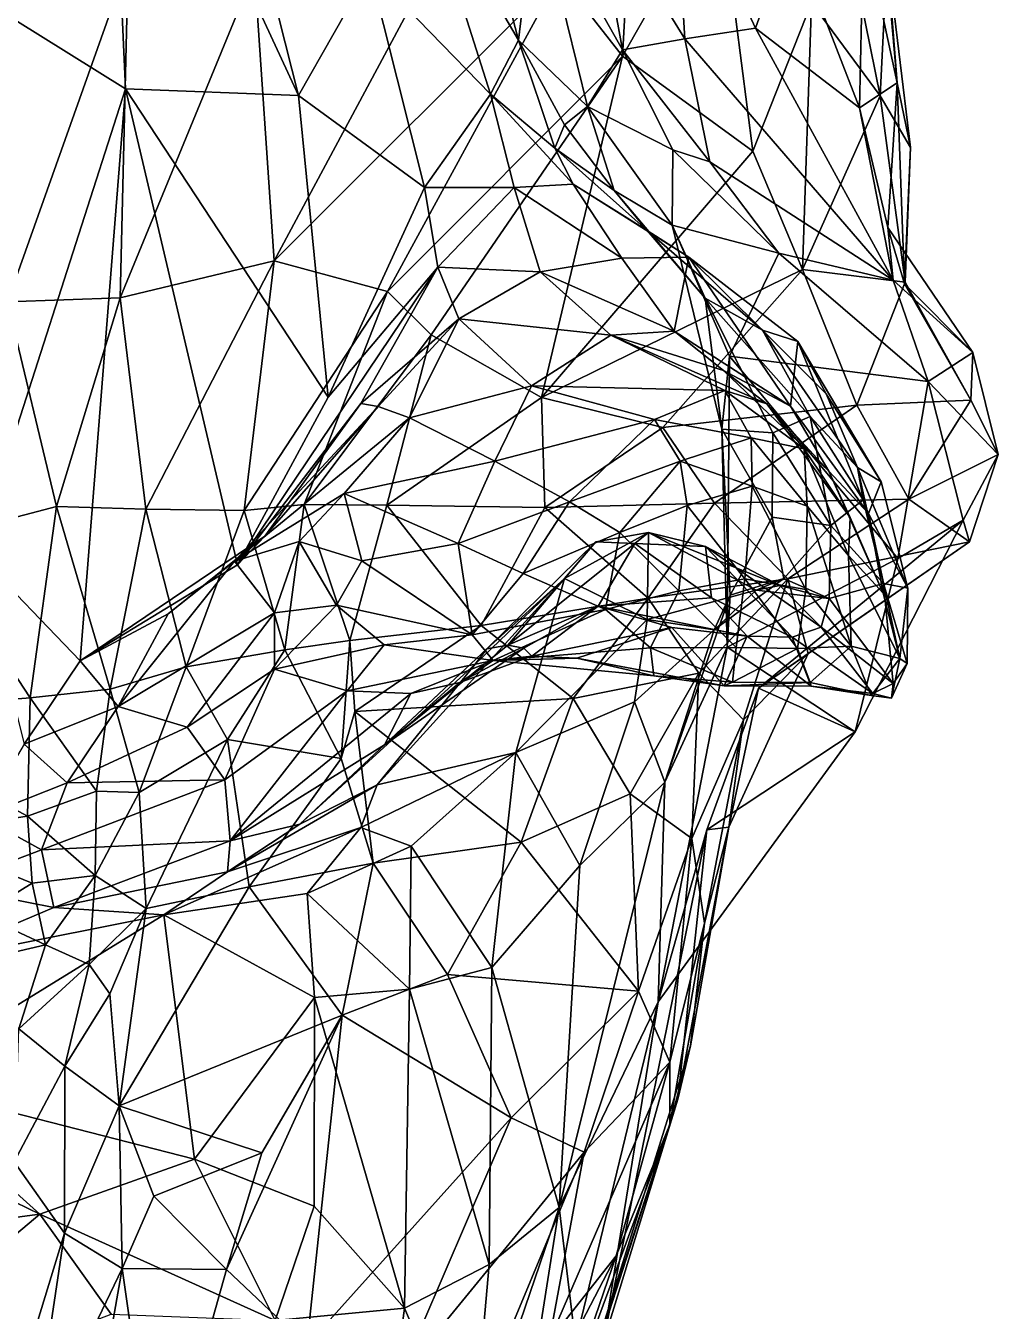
# Model space of a CAD drawing. Extents: x -0.28 to 0.28, y -0.95 to 1.21.
# Drawn here: x 0.0674 to 0.1985, y -0.7757 to -0.6023 of the extents above; entities that cross this region are included whole.
import ezdxf

# ---------------------------------------------------------------- set-up
doc = ezdxf.new("R2010")
doc.units = 0
doc.layers.add('TIGER_S$LWO', color=1, linetype='CONTINUOUS')

msp = doc.modelspace()

# ---------------------------------------------------------------- linework, layer by layer
at = {"layer": 'TIGER_S$LWO'}
for points in [[(0.05822, -0.59668, 1.05211), (0.08082, -0.61078, 1.04839), (0.07837, -0.55597, 1.04064)], [(0.08987, -0.55515, 1.03663), (0.07837, -0.55597, 1.04064), (0.10415, -0.61167, 1.04184)], [(0.07837, -0.55597, 1.04064), (0.08082, -0.61078, 1.04839), (0.10415, -0.61167, 1.04184)], [(0.08987, -0.55515, 1.03663), (0.10415, -0.61167, 1.04184), (0.11376, -0.59471, 1.03482)], [(0.12047, -0.58137, 1.02606), (0.13384, -0.60421, 1.02267), (0.12479, -0.56991, 1.0172)], [(0.12479, -0.56991, 1.0172), (0.13384, -0.60421, 1.02267), (0.13614, -0.58477, 1.00178)], [(0.14785, -0.60637, 0.77316), (0.13935, -0.59548, 0.74892), (0.14993, -0.56914, 0.76304)], [(0.14993, -0.56914, 0.76304), (0.16082, -0.58351, 0.78559), (0.14785, -0.60637, 0.77316)], [(0.17535, -0.57599, 0.84288), (0.18261, -0.61174, 0.83966), (0.17334, -0.59916, 0.81146)], [(0.17535, -0.57599, 0.84288), (0.18353, -0.59277, 0.87271), (0.18261, -0.61174, 0.83966)], [(0.15627, -0.60403, 0.96452), (0.15473, -0.5787, 0.97077), (0.14393, -0.58404, 0.98285)], [(0.15473, -0.5787, 0.97077), (0.16578, -0.6026, 0.95463), (0.17052, -0.58927, 0.95573)], [(0.15473, -0.5787, 0.97077), (0.15627, -0.60403, 0.96452), (0.16578, -0.6026, 0.95463)], [(0.12047, -0.58137, 1.02606), (0.11376, -0.59471, 1.03482), (0.13007, -0.61149, 1.0326)], [(0.12047, -0.58137, 1.02606), (0.13007, -0.61149, 1.0326), (0.13384, -0.60421, 1.02267)], [(0.14785, -0.60553, 0.98117), (0.14393, -0.58404, 0.98285), (0.13614, -0.58477, 1.00178)], [(0.14393, -0.58404, 0.98285), (0.14785, -0.60553, 0.98117), (0.15627, -0.60403, 0.96452)], [(0.16544, -0.6192, 0.79628), (0.14785, -0.60637, 0.77316), (0.16082, -0.58351, 0.78559)], [(0.16082, -0.58351, 0.78559), (0.17334, -0.59916, 0.81146), (0.16544, -0.6192, 0.79628)], [(0.18491, -0.60995, 0.90113), (0.18249, -0.58319, 0.91165), (0.18035, -0.58882, 0.93814)], [(0.18249, -0.58319, 0.91165), (0.18491, -0.60995, 0.90113), (0.18353, -0.59277, 0.87271)], [(0.13384, -0.60421, 1.02267), (0.14315, -0.61317, 1.00419), (0.13614, -0.58477, 1.00178)], [(0.13614, -0.58477, 1.00178), (0.14315, -0.61317, 1.00419), (0.14785, -0.60553, 0.98117)], [(0.0982, -0.59493, 0.70218), (0.12502, -0.58894, 0.71869), (0.10086, -0.634, 0.7328)], [(0.10086, -0.634, 0.7328), (0.12502, -0.58894, 0.71869), (0.13935, -0.59548, 0.74892)], [(0.17981, -0.61335, 0.9298), (0.17052, -0.58927, 0.95573), (0.16578, -0.6026, 0.95463)], [(0.17981, -0.61335, 0.9298), (0.18035, -0.58882, 0.93814), (0.17052, -0.58927, 0.95573)], [(0.18035, -0.58882, 0.93814), (0.17981, -0.61335, 0.9298), (0.18491, -0.60995, 0.90113)], [(0.18353, -0.59277, 0.87271), (0.18671, -0.61869, 0.86586), (0.18261, -0.61174, 0.83966)], [(0.18353, -0.59277, 0.87271), (0.18491, -0.60995, 0.90113), (0.18671, -0.61869, 0.86586)], [(0.06089, -0.59473, 0.67866), (0.08118, -0.59363, 0.69161), (0.06492, -0.6395, 0.70592)], [(0.0801, -0.63897, 0.71627), (0.06492, -0.6395, 0.70592), (0.08118, -0.59363, 0.69161)], [(0.08118, -0.59363, 0.69161), (0.0982, -0.59493, 0.70218), (0.0801, -0.63897, 0.71627)], [(0.11376, -0.59471, 1.03482), (0.10415, -0.61167, 1.04184), (0.12116, -0.62407, 1.03891)], [(0.11376, -0.59471, 1.03482), (0.12116, -0.62407, 1.03891), (0.13007, -0.61149, 1.0326)], [(0.10086, -0.634, 0.7328), (0.0801, -0.63897, 0.71627), (0.0982, -0.59493, 0.70218)], [(0.11614, -0.6381, 0.75886), (0.10086, -0.634, 0.7328), (0.13935, -0.59548, 0.74892)], [(0.11614, -0.6381, 0.75886), (0.13935, -0.59548, 0.74892), (0.14785, -0.60637, 0.77316)], [(0.05822, -0.59668, 1.05211), (0.0607, -0.67337, 1.05117), (0.08082, -0.61078, 1.04839)], [(0.17212, -0.63515, 0.8208), (0.16544, -0.6192, 0.79628), (0.17334, -0.59916, 0.81146)], [(0.17334, -0.59916, 0.81146), (0.18261, -0.61174, 0.83966), (0.17212, -0.63515, 0.8208)], [(0.18434, -0.6366, 0.93202), (0.16578, -0.6026, 0.95463), (0.15627, -0.60403, 0.96452)], [(0.16578, -0.6026, 0.95463), (0.18434, -0.6366, 0.93202), (0.17981, -0.61335, 0.9298)], [(0.13873, -0.61878, 1.02691), (0.13384, -0.60421, 1.02267), (0.13007, -0.61149, 1.0326)], [(0.13384, -0.60421, 1.02267), (0.14004, -0.61566, 1.01859), (0.14315, -0.61317, 1.00419)], [(0.14004, -0.61566, 1.01859), (0.13384, -0.60421, 1.02267), (0.13873, -0.61878, 1.02691)], [(0.15965, -0.62064, 0.95305), (0.15627, -0.60403, 0.96452), (0.14785, -0.60553, 0.98117)], [(0.15627, -0.60403, 0.96452), (0.15965, -0.62064, 0.95305), (0.18434, -0.6366, 0.93202)], [(0.12206, -0.64396, 0.77577), (0.11614, -0.6381, 0.75886), (0.14785, -0.60637, 0.77316)], [(0.13692, -0.65243, 0.79419), (0.12206, -0.64396, 0.77577), (0.14785, -0.60637, 0.77316)], [(0.14785, -0.60637, 0.77316), (0.16544, -0.6192, 0.79628), (0.13692, -0.65243, 0.79419)], [(0.15463, -0.61899, 0.97589), (0.14785, -0.60553, 0.98117), (0.14315, -0.61317, 1.00419)], [(0.14785, -0.60553, 0.98117), (0.15463, -0.61899, 0.97589), (0.15965, -0.62064, 0.95305)], [(0.18361, -0.6295, 0.91023), (0.18491, -0.60995, 0.90113), (0.17981, -0.61335, 0.9298)], [(0.18589, -0.63709, 0.88755), (0.18491, -0.60995, 0.90113), (0.18361, -0.6295, 0.91023)], [(0.18491, -0.60995, 0.90113), (0.18589, -0.63709, 0.88755), (0.18671, -0.61869, 0.86586)], [(0.0607, -0.67337, 1.05117), (0.07471, -0.68793, 1.04867), (0.08082, -0.61078, 1.04839)], [(0.08082, -0.61078, 1.04839), (0.07471, -0.68793, 1.04867), (0.09593, -0.675, 1.04512)], [(0.10816, -0.65238, 1.0428), (0.08082, -0.61078, 1.04839), (0.09593, -0.675, 1.04512)], [(0.10415, -0.61167, 1.04184), (0.08082, -0.61078, 1.04839), (0.10816, -0.65238, 1.0428)], [(0.10415, -0.61167, 1.04184), (0.10816, -0.65238, 1.0428), (0.12116, -0.62407, 1.03891)], [(0.13007, -0.61149, 1.0326), (0.12116, -0.62407, 1.03891), (0.13323, -0.62407, 1.03907)], [(0.1412, -0.62365, 1.03294), (0.13873, -0.61878, 1.02691), (0.13007, -0.61149, 1.0326)], [(0.13323, -0.62407, 1.03907), (0.1412, -0.62365, 1.03294), (0.13007, -0.61149, 1.0326)], [(0.18595, -0.63686, 0.85216), (0.17212, -0.63515, 0.8208), (0.18261, -0.61174, 0.83966)], [(0.18261, -0.61174, 0.83966), (0.18671, -0.61869, 0.86586), (0.18595, -0.63686, 0.85216)], [(0.14004, -0.61566, 1.01859), (0.14673, -0.62448, 1.0152), (0.14315, -0.61317, 1.00419)], [(0.14315, -0.61317, 1.00419), (0.15454, -0.62917, 0.99257), (0.15463, -0.61899, 0.97589)], [(0.14673, -0.62448, 1.0152), (0.15454, -0.62917, 0.99257), (0.14315, -0.61317, 1.00419)], [(0.18434, -0.6366, 0.93202), (0.18361, -0.6295, 0.91023), (0.17981, -0.61335, 0.9298)], [(0.13873, -0.61878, 1.02691), (0.14673, -0.62448, 1.0152), (0.14004, -0.61566, 1.01859)], [(0.1412, -0.62365, 1.03294), (0.15117, -0.62988, 1.02496), (0.13873, -0.61878, 1.02691)], [(0.15117, -0.62988, 1.02496), (0.14673, -0.62448, 1.0152), (0.13873, -0.61878, 1.02691)], [(0.15454, -0.62917, 0.99257), (0.16893, -0.63296, 0.95168), (0.15463, -0.61899, 0.97589)], [(0.16893, -0.63296, 0.95168), (0.15965, -0.62064, 0.95305), (0.15463, -0.61899, 0.97589)], [(0.18671, -0.61869, 0.86586), (0.18589, -0.63709, 0.88755), (0.18595, -0.63686, 0.85216)], [(0.13692, -0.65243, 0.79419), (0.16544, -0.6192, 0.79628), (0.17212, -0.63515, 0.8208)], [(0.16893, -0.63296, 0.95168), (0.18434, -0.6366, 0.93202), (0.15965, -0.62064, 0.95305)], [(0.10816, -0.65238, 1.0428), (0.12296, -0.63482, 1.04648), (0.12116, -0.62407, 1.03891)], [(0.12116, -0.62407, 1.03891), (0.12296, -0.63482, 1.04648), (0.13323, -0.62407, 1.03907)], [(0.13323, -0.62407, 1.03907), (0.12296, -0.63482, 1.04648), (0.13676, -0.63547, 1.04727)], [(0.14776, -0.63364, 1.04035), (0.1412, -0.62365, 1.03294), (0.13323, -0.62407, 1.03907)], [(0.13676, -0.63547, 1.04727), (0.14776, -0.63364, 1.04035), (0.13323, -0.62407, 1.03907)], [(0.15679, -0.6335, 1.03365), (0.15117, -0.62988, 1.02496), (0.1412, -0.62365, 1.03294)], [(0.14776, -0.63364, 1.04035), (0.15679, -0.6335, 1.03365), (0.1412, -0.62365, 1.03294)], [(0.15898, -0.639, 1.01354), (0.15454, -0.62917, 0.99257), (0.14673, -0.62448, 1.0152)], [(0.15117, -0.62988, 1.02496), (0.15898, -0.639, 1.01354), (0.14673, -0.62448, 1.0152)], [(0.16227, -0.64683, 0.976), (0.16893, -0.63296, 0.95168), (0.15454, -0.62917, 0.99257)], [(0.16124, -0.65667, 0.99526), (0.16227, -0.64683, 0.976), (0.15454, -0.62917, 0.99257)], [(0.15454, -0.62917, 0.99257), (0.15898, -0.639, 1.01354), (0.16124, -0.65667, 0.99526)], [(0.19511, -0.64634, 0.91461), (0.18589, -0.63709, 0.88755), (0.18361, -0.6295, 0.91023)], [(0.19511, -0.64634, 0.91461), (0.18361, -0.6295, 0.91023), (0.18434, -0.6366, 0.93202)], [(0.15679, -0.6335, 1.03365), (0.16673, -0.64334, 1.02809), (0.15117, -0.62988, 1.02496)], [(0.16673, -0.64334, 1.02809), (0.15898, -0.639, 1.01354), (0.15117, -0.62988, 1.02496)], [(0.16893, -0.63296, 0.95168), (0.16227, -0.64683, 0.976), (0.18909, -0.65027, 0.93923)], [(0.18909, -0.65027, 0.93923), (0.18434, -0.6366, 0.93202), (0.16893, -0.63296, 0.95168)], [(0.0801, -0.63897, 0.71627), (0.10086, -0.634, 0.7328), (0.08356, -0.66748, 0.73129)], [(0.09683, -0.66767, 0.75095), (0.08356, -0.66748, 0.73129), (0.10086, -0.634, 0.7328)], [(0.10086, -0.634, 0.7328), (0.11614, -0.6381, 0.75886), (0.09683, -0.66767, 0.75095)], [(0.1548, -0.64346, 1.05004), (0.14776, -0.63364, 1.04035), (0.13676, -0.63547, 1.04727)], [(0.15679, -0.6335, 1.03365), (0.14776, -0.63364, 1.04035), (0.1548, -0.64346, 1.05004)], [(0.17051, -0.65359, 1.04801), (0.15679, -0.6335, 1.03365), (0.1548, -0.64346, 1.05004)], [(0.15679, -0.6335, 1.03365), (0.17148, -0.64485, 1.03554), (0.16673, -0.64334, 1.02809)], [(0.17148, -0.64485, 1.03554), (0.15679, -0.6335, 1.03365), (0.17051, -0.65359, 1.04801)], [(0.12296, -0.63482, 1.04648), (0.09593, -0.675, 1.04512), (0.11254, -0.65321, 1.05311)], [(0.10816, -0.65238, 1.0428), (0.09593, -0.675, 1.04512), (0.12296, -0.63482, 1.04648)], [(0.12296, -0.63482, 1.04648), (0.11254, -0.65321, 1.05311), (0.12579, -0.64179, 1.0546)], [(0.12296, -0.63482, 1.04648), (0.12579, -0.64179, 1.0546), (0.13676, -0.63547, 1.04727)], [(0.14627, -0.644, 1.05799), (0.13676, -0.63547, 1.04727), (0.12579, -0.64179, 1.0546)], [(0.13676, -0.63547, 1.04727), (0.14627, -0.644, 1.05799), (0.1548, -0.64346, 1.05004)], [(0.1533, -0.65645, 0.82273), (0.13692, -0.65243, 0.79419), (0.17212, -0.63515, 0.8208)], [(0.1533, -0.65645, 0.82273), (0.17212, -0.63515, 0.8208), (0.17946, -0.65345, 0.84743)], [(0.17212, -0.63515, 0.8208), (0.18595, -0.63686, 0.85216), (0.17946, -0.65345, 0.84743)], [(0.11614, -0.6381, 0.75886), (0.10491, -0.66686, 0.77633), (0.09683, -0.66767, 0.75095)], [(0.11614, -0.6381, 0.75886), (0.12206, -0.64396, 0.77577), (0.10491, -0.66686, 0.77633)], [(0.18595, -0.63686, 0.85216), (0.19483, -0.65277, 0.88013), (0.17946, -0.65345, 0.84743)], [(0.18434, -0.6366, 0.93202), (0.18909, -0.65027, 0.93923), (0.19511, -0.64634, 0.91461)], [(0.18589, -0.63709, 0.88755), (0.19483, -0.65277, 0.88013), (0.18595, -0.63686, 0.85216)], [(0.18589, -0.63709, 0.88755), (0.19511, -0.64634, 0.91461), (0.19483, -0.65277, 0.88013)], [(0.0715, -0.66714, 0.71955), (0.05405, -0.67173, 0.71054), (0.06492, -0.6395, 0.70592)], [(0.0801, -0.63897, 0.71627), (0.0715, -0.66714, 0.71955), (0.06492, -0.6395, 0.70592)], [(0.08356, -0.66748, 0.73129), (0.0715, -0.66714, 0.71955), (0.0801, -0.63897, 0.71627)], [(0.15898, -0.639, 1.01354), (0.16673, -0.64334, 1.02809), (0.17317, -0.65499, 1.02159)], [(0.17317, -0.65499, 1.02159), (0.16811, -0.65717, 1.0094), (0.15898, -0.639, 1.01354)], [(0.16811, -0.65717, 1.0094), (0.16124, -0.65667, 0.99526), (0.15898, -0.639, 1.01354)], [(0.11254, -0.65321, 1.05311), (0.11491, -0.65363, 1.06155), (0.12579, -0.64179, 1.0546)], [(0.11491, -0.65363, 1.06155), (0.11914, -0.65517, 1.06868), (0.12579, -0.64179, 1.0546)], [(0.13558, -0.65085, 1.0676), (0.12579, -0.64179, 1.0546), (0.11914, -0.65517, 1.06868)], [(0.12579, -0.64179, 1.0546), (0.13558, -0.65085, 1.0676), (0.14627, -0.644, 1.05799)], [(0.17148, -0.64485, 1.03554), (0.1753, -0.65191, 1.03343), (0.16673, -0.64334, 1.02809)], [(0.16673, -0.64334, 1.02809), (0.1753, -0.65191, 1.03343), (0.17955, -0.66187, 1.03232)], [(0.17955, -0.66187, 1.03232), (0.17317, -0.65499, 1.02159), (0.16673, -0.64334, 1.02809)], [(0.11605, -0.66694, 0.78939), (0.10491, -0.66686, 0.77633), (0.12206, -0.64396, 0.77577)], [(0.12206, -0.64396, 0.77577), (0.13692, -0.65243, 0.79419), (0.11605, -0.66694, 0.78939)], [(0.16163, -0.65149, 1.07974), (0.14627, -0.644, 1.05799), (0.13558, -0.65085, 1.0676)], [(0.16146, -0.64879, 1.05823), (0.1548, -0.64346, 1.05004), (0.14627, -0.644, 1.05799)], [(0.14627, -0.644, 1.05799), (0.16163, -0.65149, 1.07974), (0.16733, -0.65326, 1.06648)], [(0.16733, -0.65326, 1.06648), (0.16146, -0.64879, 1.05823), (0.14627, -0.644, 1.05799)], [(0.1548, -0.64346, 1.05004), (0.16146, -0.64879, 1.05823), (0.17051, -0.65359, 1.04801)], [(0.18104, -0.66807, 1.04874), (0.17148, -0.64485, 1.03554), (0.17051, -0.65359, 1.04801)], [(0.18273, -0.6638, 1.03865), (0.17148, -0.64485, 1.03554), (0.18104, -0.66807, 1.04874)], [(0.18273, -0.6638, 1.03865), (0.1753, -0.65191, 1.03343), (0.17148, -0.64485, 1.03554)], [(0.16124, -0.65667, 0.99526), (0.16198, -0.6861, 0.98153), (0.16227, -0.64683, 0.976)], [(0.18496, -0.67415, 0.96505), (0.16227, -0.64683, 0.976), (0.16198, -0.6861, 0.98153)], [(0.16227, -0.64683, 0.976), (0.18496, -0.67415, 0.96505), (0.18909, -0.65027, 0.93923)], [(0.19853, -0.66012, 0.91505), (0.19511, -0.64634, 0.91461), (0.18909, -0.65027, 0.93923)], [(0.19511, -0.64634, 0.91461), (0.19853, -0.66012, 0.91505), (0.19483, -0.65277, 0.88013)], [(0.16146, -0.64879, 1.05823), (0.16733, -0.65326, 1.06648), (0.17566, -0.66237, 1.05824)], [(0.17566, -0.66237, 1.05824), (0.17051, -0.65359, 1.04801), (0.16146, -0.64879, 1.05823)], [(0.1938, -0.66899, 0.93952), (0.18909, -0.65027, 0.93923), (0.18496, -0.67415, 0.96505)], [(0.18909, -0.65027, 0.93923), (0.1938, -0.66899, 0.93952), (0.19853, -0.66012, 0.91505)], [(0.11914, -0.65517, 1.06868), (0.13065, -0.66099, 1.08106), (0.13558, -0.65085, 1.0676)], [(0.15215, -0.65541, 1.08577), (0.13558, -0.65085, 1.0676), (0.13065, -0.66099, 1.08106)], [(0.13558, -0.65085, 1.0676), (0.15215, -0.65541, 1.08577), (0.16163, -0.65149, 1.07974)], [(0.16522, -0.65785, 1.08997), (0.16163, -0.65149, 1.07974), (0.15215, -0.65541, 1.08577)], [(0.16163, -0.65149, 1.07974), (0.16522, -0.65785, 1.08997), (0.17236, -0.65935, 1.07803)], [(0.17236, -0.65935, 1.07803), (0.16733, -0.65326, 1.06648), (0.16163, -0.65149, 1.07974)], [(0.18273, -0.6638, 1.03865), (0.17955, -0.66187, 1.03232), (0.1753, -0.65191, 1.03343)], [(0.11491, -0.65363, 1.06155), (0.09551, -0.67452, 1.0741), (0.11914, -0.65517, 1.06868)], [(0.09962, -0.67114, 1.05854), (0.09551, -0.67452, 1.0741), (0.11491, -0.65363, 1.06155)], [(0.09593, -0.675, 1.04512), (0.09962, -0.67114, 1.05854), (0.11254, -0.65321, 1.05311)], [(0.11254, -0.65321, 1.05311), (0.09962, -0.67114, 1.05854), (0.11491, -0.65363, 1.06155)], [(0.13739, -0.66728, 0.81915), (0.11605, -0.66694, 0.78939), (0.13692, -0.65243, 0.79419)], [(0.13692, -0.65243, 0.79419), (0.1533, -0.65645, 0.82273), (0.13739, -0.66728, 0.81915)], [(0.16027, -0.66669, 0.85178), (0.1533, -0.65645, 0.82273), (0.17946, -0.65345, 0.84743)], [(0.16027, -0.66669, 0.85178), (0.17946, -0.65345, 0.84743), (0.18646, -0.66614, 0.87936)], [(0.16733, -0.65326, 1.06648), (0.17236, -0.65935, 1.07803), (0.17857, -0.66863, 1.0687)], [(0.17857, -0.66863, 1.0687), (0.17566, -0.66237, 1.05824), (0.16733, -0.65326, 1.06648)], [(0.17051, -0.65359, 1.04801), (0.17566, -0.66237, 1.05824), (0.18104, -0.66807, 1.04874)], [(0.19483, -0.65277, 0.88013), (0.18646, -0.66614, 0.87936), (0.17946, -0.65345, 0.84743)], [(0.19483, -0.65277, 0.88013), (0.19853, -0.66012, 0.91505), (0.18646, -0.66614, 0.87936)], [(0.09551, -0.67452, 1.0741), (0.1103, -0.66539, 1.08205), (0.11914, -0.65517, 1.06868)], [(0.13065, -0.66099, 1.08106), (0.11914, -0.65517, 1.06868), (0.1103, -0.66539, 1.08205)], [(0.13065, -0.66099, 1.08106), (0.14069, -0.66649, 1.09371), (0.15215, -0.65541, 1.08577)], [(0.15563, -0.66103, 1.09584), (0.15215, -0.65541, 1.08577), (0.14069, -0.66649, 1.09371)], [(0.15563, -0.66103, 1.09584), (0.16522, -0.65785, 1.08997), (0.15215, -0.65541, 1.08577)], [(0.16811, -0.65717, 1.0094), (0.17317, -0.65499, 1.02159), (0.17595, -0.66969, 1.01863)], [(0.17317, -0.65499, 1.02159), (0.17955, -0.66187, 1.03232), (0.18031, -0.66624, 1.02682)], [(0.17317, -0.65499, 1.02159), (0.18031, -0.66624, 1.02682), (0.17595, -0.66969, 1.01863)], [(0.16027, -0.66669, 0.85178), (0.13739, -0.66728, 0.81915), (0.1533, -0.65645, 0.82273)], [(0.16124, -0.65667, 0.99526), (0.16811, -0.65717, 1.0094), (0.16802, -0.66857, 1.00428)], [(0.16124, -0.65667, 0.99526), (0.16802, -0.66857, 1.00428), (0.16239, -0.67907, 0.99655)], [(0.16239, -0.67907, 0.99655), (0.16198, -0.6861, 0.98153), (0.16124, -0.65667, 0.99526)], [(0.17595, -0.66969, 1.01863), (0.16802, -0.66857, 1.00428), (0.16811, -0.65717, 1.0094)], [(0.16533, -0.6644, 1.09745), (0.16522, -0.65785, 1.08997), (0.15563, -0.66103, 1.09584)], [(0.17277, -0.66707, 1.08894), (0.17236, -0.65935, 1.07803), (0.16522, -0.65785, 1.08997)], [(0.16522, -0.65785, 1.08997), (0.16533, -0.6644, 1.09745), (0.17277, -0.66707, 1.08894)], [(0.17835, -0.67374, 1.07775), (0.17857, -0.66863, 1.0687), (0.17236, -0.65935, 1.07803)], [(0.17236, -0.65935, 1.07803), (0.17277, -0.66707, 1.08894), (0.17835, -0.67374, 1.07775)], [(0.19853, -0.66012, 0.91505), (0.19466, -0.6719, 0.91533), (0.18646, -0.66614, 0.87936)], [(0.19466, -0.6719, 0.91533), (0.19853, -0.66012, 0.91505), (0.1938, -0.66899, 0.93952)], [(0.1103, -0.66539, 1.08205), (0.12567, -0.67212, 1.09297), (0.13065, -0.66099, 1.08106)], [(0.14069, -0.66649, 1.09371), (0.13065, -0.66099, 1.08106), (0.12567, -0.67212, 1.09297)], [(0.14748, -0.67061, 1.10201), (0.15563, -0.66103, 1.09584), (0.14069, -0.66649, 1.09371)], [(0.15655, -0.667, 1.10199), (0.15563, -0.66103, 1.09584), (0.14748, -0.67061, 1.10201)], [(0.15655, -0.667, 1.10199), (0.16533, -0.6644, 1.09745), (0.15563, -0.66103, 1.09584)], [(0.17566, -0.66237, 1.05824), (0.17857, -0.66863, 1.0687), (0.18301, -0.67883, 1.06035)], [(0.18301, -0.67883, 1.06035), (0.18104, -0.66807, 1.04874), (0.17566, -0.66237, 1.05824)], [(0.17955, -0.66187, 1.03232), (0.18307, -0.67751, 1.03433), (0.18031, -0.66624, 1.02682)], [(0.18273, -0.6638, 1.03865), (0.18634, -0.67814, 1.04213), (0.17955, -0.66187, 1.03232)], [(0.18307, -0.67751, 1.03433), (0.17955, -0.66187, 1.03232), (0.18634, -0.67814, 1.04213)], [(0.18634, -0.67814, 1.04213), (0.18273, -0.6638, 1.03865), (0.18104, -0.66807, 1.04874)], [(0.09551, -0.67452, 1.0741), (0.10423, -0.67185, 1.08586), (0.1103, -0.66539, 1.08205)], [(0.10423, -0.67185, 1.08586), (0.11271, -0.67446, 1.09318), (0.1103, -0.66539, 1.08205)], [(0.12567, -0.67212, 1.09297), (0.1103, -0.66539, 1.08205), (0.11271, -0.67446, 1.09318)], [(0.16434, -0.6769, 1.10295), (0.16533, -0.6644, 1.09745), (0.15655, -0.667, 1.10199)], [(0.16533, -0.6644, 1.09745), (0.16434, -0.6769, 1.10295), (0.17259, -0.67831, 1.09334)], [(0.17259, -0.67831, 1.09334), (0.17277, -0.66707, 1.08894), (0.16533, -0.6644, 1.09745)], [(0.0715, -0.66714, 0.71955), (0.06799, -0.69295, 0.72037), (0.05405, -0.67173, 0.71054)], [(0.07878, -0.69175, 0.72851), (0.06799, -0.69295, 0.72037), (0.0715, -0.66714, 0.71955)], [(0.0715, -0.66714, 0.71955), (0.08356, -0.66748, 0.73129), (0.07878, -0.69175, 0.72851)], [(0.08899, -0.68874, 0.74427), (0.07878, -0.69175, 0.72851), (0.08356, -0.66748, 0.73129)], [(0.08356, -0.66748, 0.73129), (0.09683, -0.66767, 0.75095), (0.08899, -0.68874, 0.74427)], [(0.10233, -0.68647, 0.76575), (0.08899, -0.68874, 0.74427), (0.09683, -0.66767, 0.75095)], [(0.09683, -0.66767, 0.75095), (0.10491, -0.66686, 0.77633), (0.10233, -0.68647, 0.76575)], [(0.11106, -0.6852, 0.78466), (0.10233, -0.68647, 0.76575), (0.10491, -0.66686, 0.77633)], [(0.10491, -0.66686, 0.77633), (0.11605, -0.66694, 0.78939), (0.11106, -0.6852, 0.78466)], [(0.1288, -0.68317, 0.81541), (0.11106, -0.6852, 0.78466), (0.11605, -0.66694, 0.78939)], [(0.11605, -0.66694, 0.78939), (0.13739, -0.66728, 0.81915), (0.1288, -0.68317, 0.81541)], [(0.14069, -0.66649, 1.09371), (0.12567, -0.67212, 1.09297), (0.13446, -0.67616, 1.09915)], [(0.15133, -0.67951, 0.85024), (0.1288, -0.68317, 0.81541), (0.13739, -0.66728, 0.81915)], [(0.13446, -0.67616, 1.09915), (0.14748, -0.67061, 1.10201), (0.14069, -0.66649, 1.09371)], [(0.13739, -0.66728, 0.81915), (0.16027, -0.66669, 0.85178), (0.15133, -0.67951, 0.85024)], [(0.15546, -0.67852, 1.10672), (0.15655, -0.667, 1.10199), (0.14748, -0.67061, 1.10201)], [(0.17016, -0.67689, 0.87658), (0.15133, -0.67951, 0.85024), (0.16027, -0.66669, 0.85178)], [(0.15655, -0.667, 1.10199), (0.15546, -0.67852, 1.10672), (0.16434, -0.6769, 1.10295)], [(0.16027, -0.66669, 0.85178), (0.18646, -0.66614, 0.87936), (0.17016, -0.67689, 0.87658)], [(0.18646, -0.66614, 0.87936), (0.19466, -0.6719, 0.91533), (0.17016, -0.67689, 0.87658)], [(0.17277, -0.66707, 1.08894), (0.17259, -0.67831, 1.09334), (0.17869, -0.68598, 1.08032)], [(0.17869, -0.68598, 1.08032), (0.17835, -0.67374, 1.07775), (0.17277, -0.66707, 1.08894)], [(0.17595, -0.66969, 1.01863), (0.18031, -0.66624, 1.02682), (0.18307, -0.67751, 1.03433)], [(0.1696, -0.67683, 1.01131), (0.16239, -0.67907, 0.99655), (0.16802, -0.66857, 1.00428)], [(0.1938, -0.66899, 0.93952), (0.16621, -0.69161, 0.92725), (0.19466, -0.6719, 0.91533)], [(0.16621, -0.69161, 0.92725), (0.1938, -0.66899, 0.93952), (0.17922, -0.69753, 0.95956)], [(0.16802, -0.66857, 1.00428), (0.17595, -0.66969, 1.01863), (0.1696, -0.67683, 1.01131)], [(0.17857, -0.66863, 1.0687), (0.17835, -0.67374, 1.07775), (0.18301, -0.67883, 1.06035)], [(0.18496, -0.67415, 0.96505), (0.17922, -0.69753, 0.95956), (0.1938, -0.66899, 0.93952)], [(0.18104, -0.66807, 1.04874), (0.18301, -0.67883, 1.06035), (0.18523, -0.68765, 1.05672)], [(0.18523, -0.68765, 1.05672), (0.18634, -0.67814, 1.04213), (0.18104, -0.66807, 1.04874)], [(0.07471, -0.68793, 1.04867), (0.0866, -0.68161, 1.06254), (0.09962, -0.67114, 1.05854)], [(0.09593, -0.675, 1.04512), (0.07471, -0.68793, 1.04867), (0.09962, -0.67114, 1.05854)], [(0.09962, -0.67114, 1.05854), (0.0866, -0.68161, 1.06254), (0.09551, -0.67452, 1.0741)], [(0.14554, -0.68102, 1.1063), (0.14748, -0.67061, 1.10201), (0.13446, -0.67616, 1.09915)], [(0.15135, -0.67065, 1.03917), (0.14005, -0.67683, 1.04076), (0.15118, -0.68238, 1.02203)], [(0.14425, -0.67188, 1.04742), (0.14005, -0.67683, 1.04076), (0.15135, -0.67065, 1.03917)], [(0.14952, -0.67212, 1.05306), (0.14425, -0.67188, 1.04742), (0.15135, -0.67065, 1.03917)], [(0.14748, -0.67061, 1.10201), (0.14554, -0.68102, 1.1063), (0.15546, -0.67852, 1.10672)], [(0.15135, -0.67065, 1.03917), (0.15906, -0.67251, 1.04574), (0.14952, -0.67212, 1.05306)], [(0.16587, -0.67841, 1.02029), (0.15135, -0.67065, 1.03917), (0.15118, -0.68238, 1.02203)], [(0.15135, -0.67065, 1.03917), (0.16587, -0.67841, 1.02029), (0.16908, -0.6778, 1.0305)], [(0.15906, -0.67251, 1.04574), (0.15135, -0.67065, 1.03917), (0.16908, -0.6778, 1.0305)], [(0.17572, -0.67955, 1.02664), (0.1696, -0.67683, 1.01131), (0.17595, -0.66969, 1.01863)], [(0.17572, -0.67955, 1.02664), (0.17595, -0.66969, 1.01863), (0.18307, -0.67751, 1.03433)], [(0.06799, -0.69295, 0.72037), (0.04194, -0.69506, 0.70721), (0.05405, -0.67173, 0.71054)], [(0.10423, -0.67185, 1.08586), (0.09551, -0.67452, 1.0741), (0.10094, -0.68148, 1.08951)], [(0.10423, -0.67185, 1.08586), (0.10094, -0.68148, 1.08951), (0.10927, -0.68045, 1.09503)], [(0.11271, -0.67446, 1.09318), (0.10423, -0.67185, 1.08586), (0.10927, -0.68045, 1.09503)], [(0.12567, -0.67212, 1.09297), (0.11271, -0.67446, 1.09318), (0.12757, -0.68442, 1.10106)], [(0.13446, -0.67616, 1.09915), (0.12567, -0.67212, 1.09297), (0.12757, -0.68442, 1.10106)], [(0.14005, -0.67683, 1.04076), (0.14425, -0.67188, 1.04742), (0.12957, -0.68632, 1.05899)], [(0.13237, -0.68582, 1.06902), (0.12957, -0.68632, 1.05899), (0.14425, -0.67188, 1.04742)], [(0.14425, -0.67188, 1.04742), (0.14952, -0.67212, 1.05306), (0.13237, -0.68582, 1.06902)], [(0.14455, -0.68056, 1.06902), (0.13237, -0.68582, 1.06902), (0.14952, -0.67212, 1.05306)], [(0.14952, -0.67212, 1.05306), (0.15984, -0.67946, 1.06402), (0.14455, -0.68056, 1.06902)], [(0.15984, -0.67946, 1.06402), (0.14952, -0.67212, 1.05306), (0.15906, -0.67251, 1.04574)], [(0.17074, -0.68477, 1.06133), (0.15906, -0.67251, 1.04574), (0.17462, -0.68341, 1.04101)], [(0.16908, -0.6778, 1.0305), (0.17462, -0.68341, 1.04101), (0.15906, -0.67251, 1.04574)], [(0.15906, -0.67251, 1.04574), (0.17074, -0.68477, 1.06133), (0.15984, -0.67946, 1.06402)], [(0.17288, -0.68696, 0.90754), (0.19466, -0.6719, 0.91533), (0.16621, -0.69161, 0.92725)], [(0.19466, -0.6719, 0.91533), (0.17288, -0.68696, 0.90754), (0.17016, -0.67689, 0.87658)], [(0.06714, -0.69918, 1.04845), (0.07471, -0.68793, 1.04867), (0.0607, -0.67337, 1.05117)], [(0.07982, -0.69411, 1.06398), (0.10094, -0.68148, 1.08951), (0.09551, -0.67452, 1.0741)], [(0.09551, -0.67452, 1.0741), (0.0866, -0.68161, 1.06254), (0.07982, -0.69411, 1.06398)], [(0.11271, -0.67446, 1.09318), (0.10927, -0.68045, 1.09503), (0.12757, -0.68442, 1.10106)], [(0.17922, -0.69753, 0.95956), (0.18496, -0.67415, 0.96505), (0.16198, -0.6861, 0.98153)], [(0.17835, -0.67374, 1.07775), (0.17869, -0.68598, 1.08032), (0.18523, -0.68765, 1.05672)], [(0.18523, -0.68765, 1.05672), (0.18301, -0.67883, 1.06035), (0.17835, -0.67374, 1.07775)], [(0.14554, -0.68102, 1.1063), (0.13446, -0.67616, 1.09915), (0.12757, -0.68442, 1.10106)], [(0.12797, -0.68839, 1.04972), (0.11478, -0.70468, 1.044), (0.14005, -0.67683, 1.04076)], [(0.13345, -0.70031, 1.02206), (0.14005, -0.67683, 1.04076), (0.11478, -0.70468, 1.044)], [(0.12957, -0.68632, 1.05899), (0.12797, -0.68839, 1.04972), (0.14005, -0.67683, 1.04076)], [(0.15118, -0.68238, 1.02203), (0.14005, -0.67683, 1.04076), (0.13345, -0.70031, 1.02206)], [(0.15133, -0.67951, 0.85024), (0.17016, -0.67689, 0.87658), (0.15814, -0.68962, 0.86886)], [(0.16318, -0.68613, 1.10245), (0.16434, -0.6769, 1.10295), (0.15546, -0.67852, 1.10672)], [(0.16417, -0.6959, 0.89157), (0.15814, -0.68962, 0.86886), (0.17016, -0.67689, 0.87658)], [(0.16019, -0.68376, 1.00692), (0.16239, -0.67907, 0.99655), (0.1696, -0.67683, 1.01131)], [(0.1696, -0.67683, 1.01131), (0.16587, -0.67841, 1.02029), (0.16019, -0.68376, 1.00692)], [(0.16434, -0.6769, 1.10295), (0.16318, -0.68613, 1.10245), (0.17145, -0.68629, 1.09322)], [(0.17016, -0.67689, 0.87658), (0.17288, -0.68696, 0.90754), (0.16417, -0.6959, 0.89157)], [(0.17145, -0.68629, 1.09322), (0.17259, -0.67831, 1.09334), (0.16434, -0.6769, 1.10295)], [(0.16587, -0.67841, 1.02029), (0.1696, -0.67683, 1.01131), (0.17572, -0.67955, 1.02664)], [(0.17572, -0.67955, 1.02664), (0.16908, -0.6778, 1.0305), (0.16587, -0.67841, 1.02029)], [(0.17462, -0.68341, 1.04101), (0.16908, -0.6778, 1.0305), (0.17572, -0.67955, 1.02664)], [(0.18307, -0.67751, 1.03433), (0.18436, -0.69101, 1.04468), (0.17572, -0.67955, 1.02664)], [(0.18634, -0.67814, 1.04213), (0.18624, -0.68831, 1.04553), (0.18307, -0.67751, 1.03433)], [(0.18436, -0.69101, 1.04468), (0.18307, -0.67751, 1.03433), (0.18624, -0.68831, 1.04553)], [(0.1288, -0.68317, 0.81541), (0.15133, -0.67951, 0.85024), (0.14121, -0.69301, 0.8458)], [(0.15814, -0.68962, 0.86886), (0.14121, -0.69301, 0.8458), (0.15133, -0.67951, 0.85024)], [(0.14455, -0.68056, 1.06902), (0.15984, -0.67946, 1.06402), (0.16466, -0.6846, 1.07896)], [(0.15163, -0.68619, 1.10695), (0.15546, -0.67852, 1.10672), (0.14554, -0.68102, 1.1063)], [(0.15118, -0.68238, 1.02203), (0.16019, -0.68376, 1.00692), (0.16587, -0.67841, 1.02029)], [(0.15546, -0.67852, 1.10672), (0.15163, -0.68619, 1.10695), (0.16318, -0.68613, 1.10245)], [(0.15357, -0.70432, 0.98874), (0.16198, -0.6861, 0.98153), (0.16239, -0.67907, 0.99655)], [(0.16239, -0.67907, 0.99655), (0.16019, -0.68376, 1.00692), (0.15357, -0.70432, 0.98874)], [(0.16466, -0.6846, 1.07896), (0.15984, -0.67946, 1.06402), (0.17074, -0.68477, 1.06133)], [(0.17259, -0.67831, 1.09334), (0.17145, -0.68629, 1.09322), (0.17869, -0.68598, 1.08032)], [(0.17462, -0.68341, 1.04101), (0.17572, -0.67955, 1.02664), (0.18436, -0.69101, 1.04468)], [(0.18624, -0.68831, 1.04553), (0.18634, -0.67814, 1.04213), (0.18523, -0.68765, 1.05672)], [(0.10094, -0.68148, 1.08951), (0.07982, -0.69411, 1.06398), (0.08912, -0.69691, 1.07798)], [(0.10094, -0.68148, 1.08951), (0.08912, -0.69691, 1.07798), (0.10093, -0.68905, 1.09128)], [(0.10927, -0.68045, 1.09503), (0.10093, -0.68905, 1.09128), (0.1157, -0.68577, 1.09829)], [(0.10927, -0.68045, 1.09503), (0.10094, -0.68148, 1.08951), (0.10093, -0.68905, 1.09128)], [(0.12757, -0.68442, 1.10106), (0.10927, -0.68045, 1.09503), (0.1157, -0.68577, 1.09829)], [(0.13042, -0.6879, 1.10245), (0.14554, -0.68102, 1.1063), (0.12757, -0.68442, 1.10106)], [(0.14554, -0.68102, 1.1063), (0.13042, -0.6879, 1.10245), (0.15163, -0.68619, 1.10695)], [(0.13453, -0.68623, 1.08196), (0.13237, -0.68582, 1.06902), (0.14455, -0.68056, 1.06902)], [(0.13562, -0.68732, 1.09763), (0.13453, -0.68623, 1.08196), (0.14455, -0.68056, 1.06902)], [(0.14455, -0.68056, 1.06902), (0.15452, -0.68345, 1.08377), (0.13562, -0.68732, 1.09763)], [(0.15452, -0.68345, 1.08377), (0.14455, -0.68056, 1.06902), (0.16466, -0.6846, 1.07896)], [(0.0866, -0.68161, 1.06254), (0.07471, -0.68793, 1.04867), (0.07982, -0.69411, 1.06398)], [(0.11106, -0.6852, 0.78466), (0.1288, -0.68317, 0.81541), (0.11175, -0.69479, 0.80951)], [(0.14121, -0.69301, 0.8458), (0.11175, -0.69479, 0.80951), (0.1288, -0.68317, 0.81541)], [(0.15118, -0.68238, 1.02203), (0.13345, -0.70031, 1.02206), (0.14947, -0.69348, 1.00798)], [(0.16019, -0.68376, 1.00692), (0.15118, -0.68238, 1.02203), (0.14947, -0.69348, 1.00798)], [(0.12757, -0.68442, 1.10106), (0.1157, -0.68577, 1.09829), (0.13042, -0.6879, 1.10245)], [(0.15452, -0.68345, 1.08377), (0.14171, -0.68758, 1.09961), (0.13562, -0.68732, 1.09763)], [(0.16158, -0.69132, 1.0956), (0.14171, -0.68758, 1.09961), (0.15452, -0.68345, 1.08377)], [(0.14947, -0.69348, 1.00798), (0.15357, -0.70432, 0.98874), (0.16019, -0.68376, 1.00692)], [(0.16466, -0.6846, 1.07896), (0.16158, -0.69132, 1.0956), (0.15452, -0.68345, 1.08377)], [(0.1733, -0.69136, 1.08128), (0.16158, -0.69132, 1.0956), (0.16466, -0.6846, 1.07896)], [(0.1733, -0.69136, 1.08128), (0.16466, -0.6846, 1.07896), (0.17074, -0.68477, 1.06133)], [(0.17074, -0.68477, 1.06133), (0.17462, -0.68341, 1.04101), (0.1816, -0.69237, 1.05276)], [(0.1816, -0.69237, 1.05276), (0.1733, -0.69136, 1.08128), (0.17074, -0.68477, 1.06133)], [(0.1816, -0.69237, 1.05276), (0.17462, -0.68341, 1.04101), (0.18436, -0.69101, 1.04468)], [(0.10233, -0.68647, 0.76575), (0.09456, -0.69856, 0.75997), (0.08899, -0.68874, 0.74427)], [(0.10991, -0.7011, 0.77508), (0.09456, -0.69856, 0.75997), (0.10233, -0.68647, 0.76575)], [(0.1157, -0.68577, 1.09829), (0.10093, -0.68905, 1.09128), (0.11073, -0.69199, 1.09508)], [(0.11106, -0.6852, 0.78466), (0.10991, -0.7011, 0.77508), (0.10233, -0.68647, 0.76575)], [(0.10432, -0.70997, 1.06565), (0.12797, -0.68839, 1.04972), (0.12957, -0.68632, 1.05899)], [(0.11577, -0.69927, 1.08134), (0.10432, -0.70997, 1.06565), (0.12957, -0.68632, 1.05899)], [(0.11175, -0.69479, 0.80951), (0.10991, -0.7011, 0.77508), (0.11106, -0.6852, 0.78466)], [(0.11073, -0.69199, 1.09508), (0.13042, -0.6879, 1.10245), (0.1157, -0.68577, 1.09829)], [(0.11577, -0.69927, 1.08134), (0.13237, -0.68582, 1.06902), (0.13453, -0.68623, 1.08196)], [(0.11577, -0.69927, 1.08134), (0.12957, -0.68632, 1.05899), (0.13237, -0.68582, 1.06902)], [(0.12592, -0.69087, 1.09254), (0.11577, -0.69927, 1.08134), (0.13453, -0.68623, 1.08196)], [(0.13562, -0.68732, 1.09763), (0.12592, -0.69087, 1.09254), (0.13453, -0.68623, 1.08196)], [(0.15208, -0.68995, 1.10419), (0.15163, -0.68619, 1.10695), (0.13042, -0.6879, 1.10245)], [(0.16267, -0.69083, 1.09924), (0.16318, -0.68613, 1.10245), (0.15163, -0.68619, 1.10695)], [(0.15163, -0.68619, 1.10695), (0.15208, -0.68995, 1.10419), (0.16267, -0.69083, 1.09924)], [(0.16198, -0.6861, 0.98153), (0.15265, -0.73396, 0.95811), (0.17922, -0.69753, 0.95956)], [(0.15357, -0.70432, 0.98874), (0.15265, -0.73396, 0.95811), (0.16198, -0.6861, 0.98153)], [(0.17145, -0.68629, 1.09322), (0.16318, -0.68613, 1.10245), (0.16267, -0.69083, 1.09924)], [(0.17315, -0.69088, 1.08686), (0.17145, -0.68629, 1.09322), (0.16267, -0.69083, 1.09924)], [(0.17869, -0.68598, 1.08032), (0.17145, -0.68629, 1.09322), (0.17315, -0.69088, 1.08686)], [(0.17869, -0.68598, 1.08032), (0.17315, -0.69088, 1.08686), (0.18139, -0.69262, 1.06685)], [(0.18139, -0.69262, 1.06685), (0.18523, -0.68765, 1.05672), (0.17869, -0.68598, 1.08032)], [(0.07471, -0.68793, 1.04867), (0.06714, -0.69918, 1.04845), (0.07982, -0.69411, 1.06398)], [(0.11478, -0.70468, 1.044), (0.12797, -0.68839, 1.04972), (0.10432, -0.70997, 1.06565)], [(0.13042, -0.6879, 1.10245), (0.11073, -0.69199, 1.09508), (0.11932, -0.69233, 1.09698)], [(0.13042, -0.6879, 1.10245), (0.11932, -0.69233, 1.09698), (0.12592, -0.69087, 1.09254)], [(0.12592, -0.69087, 1.09254), (0.13562, -0.68732, 1.09763), (0.13042, -0.6879, 1.10245)], [(0.14171, -0.68758, 1.09961), (0.13042, -0.6879, 1.10245), (0.13562, -0.68732, 1.09763)], [(0.15208, -0.68995, 1.10419), (0.13042, -0.6879, 1.10245), (0.14171, -0.68758, 1.09961)], [(0.16158, -0.69132, 1.0956), (0.15208, -0.68995, 1.10419), (0.14171, -0.68758, 1.09961)], [(0.16218, -0.71038, 0.91336), (0.16417, -0.6959, 0.89157), (0.17288, -0.68696, 0.90754)], [(0.17288, -0.68696, 0.90754), (0.16621, -0.69161, 0.92725), (0.16218, -0.71038, 0.91336)], [(0.18523, -0.68765, 1.05672), (0.18139, -0.69262, 1.06685), (0.18412, -0.69296, 1.05474)], [(0.18523, -0.68765, 1.05672), (0.18412, -0.69296, 1.05474), (0.18624, -0.68831, 1.04553)], [(0.18436, -0.69101, 1.04468), (0.18624, -0.68831, 1.04553), (0.18412, -0.69296, 1.05474)], [(0.08899, -0.68874, 0.74427), (0.08268, -0.7057, 0.73442), (0.07878, -0.69175, 0.72851)], [(0.09456, -0.69856, 0.75997), (0.08268, -0.7057, 0.73442), (0.08899, -0.68874, 0.74427)], [(0.10093, -0.68905, 1.09128), (0.08912, -0.69691, 1.07798), (0.09421, -0.704, 1.08017)], [(0.10093, -0.68905, 1.09128), (0.09421, -0.704, 1.08017), (0.11073, -0.69199, 1.09508)], [(0.14121, -0.69301, 0.8458), (0.15814, -0.68962, 0.86886), (0.14888, -0.7059, 0.86267)], [(0.15722, -0.71191, 0.88001), (0.14888, -0.7059, 0.86267), (0.15814, -0.68962, 0.86886)], [(0.16267, -0.69083, 1.09924), (0.15208, -0.68995, 1.10419), (0.16158, -0.69132, 1.0956)], [(0.15814, -0.68962, 0.86886), (0.16417, -0.6959, 0.89157), (0.15722, -0.71191, 0.88001)], [(0.07878, -0.69175, 0.72851), (0.07693, -0.70551, 0.72591), (0.06799, -0.69295, 0.72037)], [(0.08268, -0.7057, 0.73442), (0.07693, -0.70551, 0.72591), (0.07878, -0.69175, 0.72851)], [(0.11577, -0.69927, 1.08134), (0.12592, -0.69087, 1.09254), (0.11932, -0.69233, 1.09698)], [(0.16621, -0.69161, 0.92725), (0.15924, -0.71076, 0.93763), (0.16218, -0.71038, 0.91336)], [(0.17922, -0.69753, 0.95956), (0.15924, -0.71076, 0.93763), (0.16621, -0.69161, 0.92725)], [(0.17315, -0.69088, 1.08686), (0.16267, -0.69083, 1.09924), (0.16158, -0.69132, 1.0956)], [(0.16158, -0.69132, 1.0956), (0.1733, -0.69136, 1.08128), (0.17315, -0.69088, 1.08686)], [(0.18139, -0.69262, 1.06685), (0.17315, -0.69088, 1.08686), (0.1733, -0.69136, 1.08128)], [(0.18139, -0.69262, 1.06685), (0.1733, -0.69136, 1.08128), (0.1816, -0.69237, 1.05276)], [(0.1816, -0.69237, 1.05276), (0.18436, -0.69101, 1.04468), (0.18412, -0.69296, 1.05474)], [(0.04194, -0.69506, 0.70721), (0.06799, -0.69295, 0.72037), (0.0676, -0.70889, 0.71932)], [(0.07693, -0.70551, 0.72591), (0.0676, -0.70889, 0.71932), (0.06799, -0.69295, 0.72037)], [(0.11073, -0.69199, 1.09508), (0.09421, -0.704, 1.08017), (0.09492, -0.71222, 1.0733)], [(0.09492, -0.71222, 1.0733), (0.11932, -0.69233, 1.09698), (0.11073, -0.69199, 1.09508)], [(0.11932, -0.69233, 1.09698), (0.09492, -0.71222, 1.0733), (0.11577, -0.69927, 1.08134)], [(0.11175, -0.69479, 0.80951), (0.14121, -0.69301, 0.8458), (0.13418, -0.7124, 0.84397)], [(0.14947, -0.69348, 1.00798), (0.13345, -0.70031, 1.02206), (0.14211, -0.71557, 0.99798)], [(0.14888, -0.7059, 0.86267), (0.13418, -0.7124, 0.84397), (0.14121, -0.69301, 0.8458)], [(0.15357, -0.70432, 0.98874), (0.14947, -0.69348, 1.00798), (0.14211, -0.71557, 0.99798)], [(0.18412, -0.69296, 1.05474), (0.18139, -0.69262, 1.06685), (0.1816, -0.69237, 1.05276)], [(0.0676, -0.70889, 0.71932), (0.05173, -0.71124, 0.70913), (0.04194, -0.69506, 0.70721)], [(0.07982, -0.69411, 1.06398), (0.06714, -0.69918, 1.04845), (0.07295, -0.70439, 1.06426)], [(0.07982, -0.69411, 1.06398), (0.07295, -0.70439, 1.06426), (0.08912, -0.69691, 1.07798)], [(0.10991, -0.7011, 0.77508), (0.11175, -0.69479, 0.80951), (0.11424, -0.71525, 0.80467)], [(0.13418, -0.7124, 0.84397), (0.11424, -0.71525, 0.80467), (0.11175, -0.69479, 0.80951)], [(0.08912, -0.69691, 1.07798), (0.07295, -0.70439, 1.06426), (0.09421, -0.704, 1.08017)], [(0.1589, -0.72335, 0.89558), (0.15722, -0.71191, 0.88001), (0.16417, -0.6959, 0.89157)], [(0.16417, -0.6959, 0.89157), (0.16218, -0.71038, 0.91336), (0.1589, -0.72335, 0.89558)], [(0.08362, -0.72136, 0.73852), (0.08268, -0.7057, 0.73442), (0.09456, -0.69856, 0.75997)], [(0.09751, -0.71844, 0.76711), (0.08362, -0.72136, 0.73852), (0.09456, -0.69856, 0.75997)], [(0.10991, -0.7011, 0.77508), (0.09751, -0.71844, 0.76711), (0.09456, -0.69856, 0.75997)], [(0.15924, -0.71076, 0.93763), (0.17922, -0.69753, 0.95956), (0.15265, -0.73396, 0.95811)], [(0.06714, -0.69918, 1.04845), (0.06136, -0.70899, 1.05284), (0.07295, -0.70439, 1.06426)], [(0.10432, -0.70997, 1.06565), (0.11577, -0.69927, 1.08134), (0.09492, -0.71222, 1.0733)], [(0.11478, -0.70468, 1.044), (0.11258, -0.71045, 1.03559), (0.13345, -0.70031, 1.02206)], [(0.11258, -0.71045, 1.03559), (0.11935, -0.71293, 1.02513), (0.13345, -0.70031, 1.02206)], [(0.13345, -0.70031, 1.02206), (0.11935, -0.71293, 1.02513), (0.13023, -0.72932, 1.00249)], [(0.13345, -0.70031, 1.02206), (0.13023, -0.72932, 1.00249), (0.14211, -0.71557, 0.99798)], [(0.11424, -0.71525, 0.80467), (0.09751, -0.71844, 0.76711), (0.10991, -0.7011, 0.77508)], [(0.09421, -0.704, 1.08017), (0.06949, -0.71344, 1.06295), (0.09492, -0.71222, 1.0733)], [(0.07295, -0.70439, 1.06426), (0.06949, -0.71344, 1.06295), (0.09421, -0.704, 1.08017)], [(0.07295, -0.70439, 1.06426), (0.06136, -0.70899, 1.05284), (0.06949, -0.71344, 1.06295)], [(0.07693, -0.70551, 0.72591), (0.07673, -0.71689, 0.72443), (0.0676, -0.70889, 0.71932)], [(0.07673, -0.71689, 0.72443), (0.07693, -0.70551, 0.72591), (0.08268, -0.7057, 0.73442)], [(0.08268, -0.7057, 0.73442), (0.08362, -0.72136, 0.73852), (0.07673, -0.71689, 0.72443)], [(0.10432, -0.70997, 1.06565), (0.09458, -0.71642, 1.05306), (0.11478, -0.70468, 1.044)], [(0.11258, -0.71045, 1.03559), (0.11478, -0.70468, 1.044), (0.09458, -0.71642, 1.05306)], [(0.1393, -0.76168, 0.9669), (0.15265, -0.73396, 0.95811), (0.15357, -0.70432, 0.98874)], [(0.14211, -0.71557, 0.99798), (0.1393, -0.76168, 0.9669), (0.15357, -0.70432, 0.98874)], [(0.13418, -0.7124, 0.84397), (0.14888, -0.7059, 0.86267), (0.14999, -0.7325, 0.86889)], [(0.14888, -0.7059, 0.86267), (0.15722, -0.71191, 0.88001), (0.14999, -0.7325, 0.86889)], [(0.05173, -0.71124, 0.70913), (0.0676, -0.70889, 0.71932), (0.06823, -0.71795, 0.71512)], [(0.06136, -0.70899, 1.05284), (0.05653, -0.71836, 1.05084), (0.06949, -0.71344, 1.06295)], [(0.07673, -0.71689, 0.72443), (0.06823, -0.71795, 0.71512), (0.0676, -0.70889, 0.71932)], [(0.09458, -0.71642, 1.05306), (0.08599, -0.72219, 1.03567), (0.11258, -0.71045, 1.03559)], [(0.10531, -0.71934, 1.02837), (0.11258, -0.71045, 1.03559), (0.08599, -0.72219, 1.03567)], [(0.09458, -0.71642, 1.05306), (0.10432, -0.70997, 1.06565), (0.09492, -0.71222, 1.0733)], [(0.11258, -0.71045, 1.03559), (0.10531, -0.71934, 1.02837), (0.11935, -0.71293, 1.02513)], [(0.15924, -0.71076, 0.93763), (0.14514, -0.78026, 0.93489), (0.15529, -0.74707, 0.92148)], [(0.14514, -0.78026, 0.93489), (0.15924, -0.71076, 0.93763), (0.15265, -0.73396, 0.95811)], [(0.16218, -0.71038, 0.91336), (0.15529, -0.74707, 0.92148), (0.15702, -0.7399, 0.9055)], [(0.15924, -0.71076, 0.93763), (0.15529, -0.74707, 0.92148), (0.16218, -0.71038, 0.91336)], [(0.15702, -0.7399, 0.9055), (0.1589, -0.72335, 0.89558), (0.16218, -0.71038, 0.91336)], [(0.06823, -0.71795, 0.71512), (0.06131, -0.7222, 0.70792), (0.05173, -0.71124, 0.70913)], [(0.06949, -0.71344, 1.06295), (0.07114, -0.72122, 1.05984), (0.09492, -0.71222, 1.0733)], [(0.09492, -0.71222, 1.0733), (0.07114, -0.72122, 1.05984), (0.09458, -0.71642, 1.05306)], [(0.11424, -0.71525, 0.80467), (0.13418, -0.7124, 0.84397), (0.12423, -0.73028, 0.83073)], [(0.14999, -0.7325, 0.86889), (0.12423, -0.73028, 0.83073), (0.13418, -0.7124, 0.84397)], [(0.15425, -0.74207, 0.88275), (0.14999, -0.7325, 0.86889), (0.15722, -0.71191, 0.88001)], [(0.15722, -0.71191, 0.88001), (0.1589, -0.72335, 0.89558), (0.15425, -0.74207, 0.88275)], [(0.06949, -0.71344, 1.06295), (0.05653, -0.71836, 1.05084), (0.07114, -0.72122, 1.05984)], [(0.11935, -0.71293, 1.02513), (0.10531, -0.71934, 1.02837), (0.11912, -0.73225, 1.01076)], [(0.11935, -0.71293, 1.02513), (0.11912, -0.73225, 1.01076), (0.13023, -0.72932, 1.00249)], [(0.09751, -0.71844, 0.76711), (0.11424, -0.71525, 0.80467), (0.11005, -0.73573, 0.80209)], [(0.12423, -0.73028, 0.83073), (0.11005, -0.73573, 0.80209), (0.11424, -0.71525, 0.80467)], [(0.13023, -0.72932, 1.00249), (0.1393, -0.76168, 0.9669), (0.14211, -0.71557, 0.99798)], [(0.06131, -0.7222, 0.70792), (0.06823, -0.71795, 0.71512), (0.07004, -0.72624, 0.71398)], [(0.07004, -0.72624, 0.71398), (0.06823, -0.71795, 0.71512), (0.07673, -0.71689, 0.72443)], [(0.07673, -0.71689, 0.72443), (0.07593, -0.72893, 0.72247), (0.07004, -0.72624, 0.71398)], [(0.08599, -0.72219, 1.03567), (0.09458, -0.71642, 1.05306), (0.07114, -0.72122, 1.05984)], [(0.07593, -0.72893, 0.72247), (0.07673, -0.71689, 0.72443), (0.08362, -0.72136, 0.73852)], [(0.05653, -0.71836, 1.05084), (0.05363, -0.72866, 1.04137), (0.07114, -0.72122, 1.05984)], [(0.11005, -0.73573, 0.80209), (0.07995, -0.74799, 0.74407), (0.09751, -0.71844, 0.76711)], [(0.07995, -0.74799, 0.74407), (0.08362, -0.72136, 0.73852), (0.09751, -0.71844, 0.76711)], [(0.10531, -0.71934, 1.02837), (0.08599, -0.72219, 1.03567), (0.10632, -0.73337, 1.01964)], [(0.10531, -0.71934, 1.02837), (0.10632, -0.73337, 1.01964), (0.11912, -0.73225, 1.01076)], [(0.07114, -0.72122, 1.05984), (0.05363, -0.72866, 1.04137), (0.08599, -0.72219, 1.03567)], [(0.08362, -0.72136, 0.73852), (0.07871, -0.73287, 0.73079), (0.07593, -0.72893, 0.72247)], [(0.08362, -0.72136, 0.73852), (0.07995, -0.74799, 0.74407), (0.07871, -0.73287, 0.73079)], [(0.08599, -0.72219, 1.03567), (0.04941, -0.74475, 1.03744), (0.09015, -0.75519, 1.02391)], [(0.05363, -0.72866, 1.04137), (0.04941, -0.74475, 1.03744), (0.08599, -0.72219, 1.03567)], [(0.07004, -0.72624, 0.71398), (0.05462, -0.72987, 0.70177), (0.06131, -0.7222, 0.70792)], [(0.08599, -0.72219, 1.03567), (0.09015, -0.75519, 1.02391), (0.10632, -0.73337, 1.01964)], [(0.15423, -0.7505, 0.89601), (0.15425, -0.74207, 0.88275), (0.1589, -0.72335, 0.89558)], [(0.1589, -0.72335, 0.89558), (0.15702, -0.7399, 0.9055), (0.15423, -0.7505, 0.89601)], [(0.05462, -0.72987, 0.70177), (0.07004, -0.72624, 0.71398), (0.06642, -0.73759, 0.71096)], [(0.06642, -0.73759, 0.71096), (0.07004, -0.72624, 0.71398), (0.07593, -0.72893, 0.72247)], [(0.07593, -0.72893, 0.72247), (0.07263, -0.74263, 0.72152), (0.06642, -0.73759, 0.71096)], [(0.07263, -0.74263, 0.72152), (0.07593, -0.72893, 0.72247), (0.07871, -0.73287, 0.73079)], [(0.13023, -0.72932, 1.00249), (0.11912, -0.73225, 1.01076), (0.12987, -0.7694, 0.97684)], [(0.13023, -0.72932, 1.00249), (0.12987, -0.7694, 0.97684), (0.1393, -0.76168, 0.9669)], [(0.13282, -0.7496, 0.84588), (0.11005, -0.73573, 0.80209), (0.12423, -0.73028, 0.83073)], [(0.12423, -0.73028, 0.83073), (0.14999, -0.7325, 0.86889), (0.13282, -0.7496, 0.84588)], [(0.07263, -0.74263, 0.72152), (0.07871, -0.73287, 0.73079), (0.07995, -0.74799, 0.74407)], [(0.10632, -0.73337, 1.01964), (0.09015, -0.75519, 1.02391), (0.10625, -0.7615, 1.00658)], [(0.10632, -0.73337, 1.01964), (0.10625, -0.7615, 1.00658), (0.11845, -0.77529, 0.98641)], [(0.11912, -0.73225, 1.01076), (0.10632, -0.73337, 1.01964), (0.11845, -0.77529, 0.98641)], [(0.11912, -0.73225, 1.01076), (0.11845, -0.77529, 0.98641), (0.12987, -0.7694, 0.97684)], [(0.14266, -0.75421, 0.86334), (0.13282, -0.7496, 0.84588), (0.14999, -0.7325, 0.86889)], [(0.15425, -0.74207, 0.88275), (0.14266, -0.75421, 0.86334), (0.14999, -0.7325, 0.86889)], [(0.1393, -0.76168, 0.9669), (0.1415, -0.7799, 0.94957), (0.15265, -0.73396, 0.95811)], [(0.1415, -0.7799, 0.94957), (0.14514, -0.78026, 0.93489), (0.15265, -0.73396, 0.95811)], [(0.07995, -0.74799, 0.74407), (0.11005, -0.73573, 0.80209), (0.09923, -0.75433, 0.78358)], [(0.09443, -0.77004, 0.77179), (0.09923, -0.75433, 0.78358), (0.11005, -0.73573, 0.80209)], [(0.11005, -0.73573, 0.80209), (0.10526, -0.78031, 0.79234), (0.09443, -0.77004, 0.77179)], [(0.10526, -0.78031, 0.79234), (0.11005, -0.73573, 0.80209), (0.13282, -0.7496, 0.84588)], [(0.06583, -0.75551, 0.71227), (0.06642, -0.73759, 0.71096), (0.07263, -0.74263, 0.72152)], [(0.15702, -0.7399, 0.9055), (0.14306, -0.78466, 0.90895), (0.15423, -0.7505, 0.89601)], [(0.14306, -0.78466, 0.90895), (0.15702, -0.7399, 0.9055), (0.15529, -0.74707, 0.92148)], [(0.15425, -0.74207, 0.88275), (0.13795, -0.77969, 0.86802), (0.14266, -0.75421, 0.86334)], [(0.15425, -0.74207, 0.88275), (0.14698, -0.76821, 0.88482), (0.13795, -0.77969, 0.86802)], [(0.15425, -0.74207, 0.88275), (0.15423, -0.7505, 0.89601), (0.14698, -0.76821, 0.88482)], [(0.06583, -0.75551, 0.71227), (0.07263, -0.74263, 0.72152), (0.07258, -0.76513, 0.72987)], [(0.07258, -0.76513, 0.72987), (0.07263, -0.74263, 0.72152), (0.07995, -0.74799, 0.74407)], [(0.04929, -0.75287, 1.03638), (0.06928, -0.76258, 1.03285), (0.04941, -0.74475, 1.03744)], [(0.04941, -0.74475, 1.03744), (0.06928, -0.76258, 1.03285), (0.09015, -0.75519, 1.02391)], [(0.1414, -0.79013, 0.92068), (0.14306, -0.78466, 0.90895), (0.15529, -0.74707, 0.92148)], [(0.1414, -0.79013, 0.92068), (0.15529, -0.74707, 0.92148), (0.14514, -0.78026, 0.93489)], [(0.08039, -0.76994, 0.74472), (0.07258, -0.76513, 0.72987), (0.07995, -0.74799, 0.74407)], [(0.08465, -0.76016, 0.75684), (0.08039, -0.76994, 0.74472), (0.07995, -0.74799, 0.74407)], [(0.08465, -0.76016, 0.75684), (0.07995, -0.74799, 0.74407), (0.09923, -0.75433, 0.78358)], [(0.13282, -0.7496, 0.84588), (0.11779, -0.78466, 0.81964), (0.10526, -0.78031, 0.79234)], [(0.11779, -0.78466, 0.81964), (0.13282, -0.7496, 0.84588), (0.14266, -0.75421, 0.86334)], [(0.13798, -0.79459, 0.89327), (0.14698, -0.76821, 0.88482), (0.15423, -0.7505, 0.89601)], [(0.15423, -0.7505, 0.89601), (0.14306, -0.78466, 0.90895), (0.13798, -0.79459, 0.89327)], [(0, -0.77177, 1.03576), (0.06928, -0.76258, 1.03285), (0.04929, -0.75287, 1.03638)], [(0.09443, -0.77004, 0.77179), (0.08465, -0.76016, 0.75684), (0.09923, -0.75433, 0.78358)], [(0.14266, -0.75421, 0.86334), (0.12835, -0.78865, 0.84506), (0.11779, -0.78466, 0.81964)], [(0.14266, -0.75421, 0.86334), (0.13795, -0.77969, 0.86802), (0.12835, -0.78865, 0.84506)], [(0.06355, -0.79462, 0.71539), (0.06583, -0.75551, 0.71227), (0.07258, -0.76513, 0.72987)], [(0.09015, -0.75519, 1.02391), (0.06928, -0.76258, 1.03285), (0.101, -0.77693, 1.00336)], [(0.10625, -0.7615, 1.00658), (0.09015, -0.75519, 1.02391), (0.101, -0.77693, 1.00336)], [(0.08039, -0.76994, 0.74472), (0.08465, -0.76016, 0.75684), (0.09443, -0.77004, 0.77179)], [(0.03185, -0.79405, 1.02421), (0.06928, -0.76258, 1.03285), (0, -0.77177, 1.03576)], [(0.03185, -0.79405, 1.02421), (0.07889, -0.77609, 1.02224), (0.06928, -0.76258, 1.03285)], [(0.06928, -0.76258, 1.03285), (0.07889, -0.77609, 1.02224), (0.101, -0.77693, 1.00336)], [(0.10625, -0.7615, 1.00658), (0.101, -0.77693, 1.00336), (0.11845, -0.77529, 0.98641)], [(0.12749, -0.79637, 0.96571), (0.13334, -0.79968, 0.95498), (0.1393, -0.76168, 0.9669)], [(0.12987, -0.7694, 0.97684), (0.12749, -0.79637, 0.96571), (0.1393, -0.76168, 0.9669)], [(0.1393, -0.76168, 0.9669), (0.13334, -0.79968, 0.95498), (0.1415, -0.7799, 0.94957)], [(0.06355, -0.79462, 0.71539), (0.07258, -0.76513, 0.72987), (0.06804, -0.79559, 0.72679)], [(0.06804, -0.79559, 0.72679), (0.07258, -0.76513, 0.72987), (0.08039, -0.76994, 0.74472)], [(0.14698, -0.76821, 0.88482), (0.13141, -0.79821, 0.87395), (0.13795, -0.77969, 0.86802)], [(0.14698, -0.76821, 0.88482), (0.13798, -0.79459, 0.89327), (0.13141, -0.79821, 0.87395)], [(0.07466, -0.80243, 0.7361), (0.06804, -0.79559, 0.72679), (0.08039, -0.76994, 0.74472)], [(0.07466, -0.80243, 0.7361), (0.08039, -0.76994, 0.74472), (0.08512, -0.80319, 0.75507)], [(0.08039, -0.76994, 0.74472), (0.09443, -0.77004, 0.77179), (0.08512, -0.80319, 0.75507)], [(0.12987, -0.7694, 0.97684), (0.11845, -0.77529, 0.98641), (0.12749, -0.79637, 0.96571)], [(0.09443, -0.77004, 0.77179), (0.10526, -0.78031, 0.79234), (0.08512, -0.80319, 0.75507)], [(0.11845, -0.77529, 0.98641), (0.101, -0.77693, 1.00336), (0.11256, -0.81906, 0.97048)], [(0.11845, -0.77529, 0.98641), (0.11256, -0.81906, 0.97048), (0.12749, -0.79637, 0.96571)]]:
    msp.add_3dface(points, dxfattribs=at)

doc.saveas('drawing.dxf')
